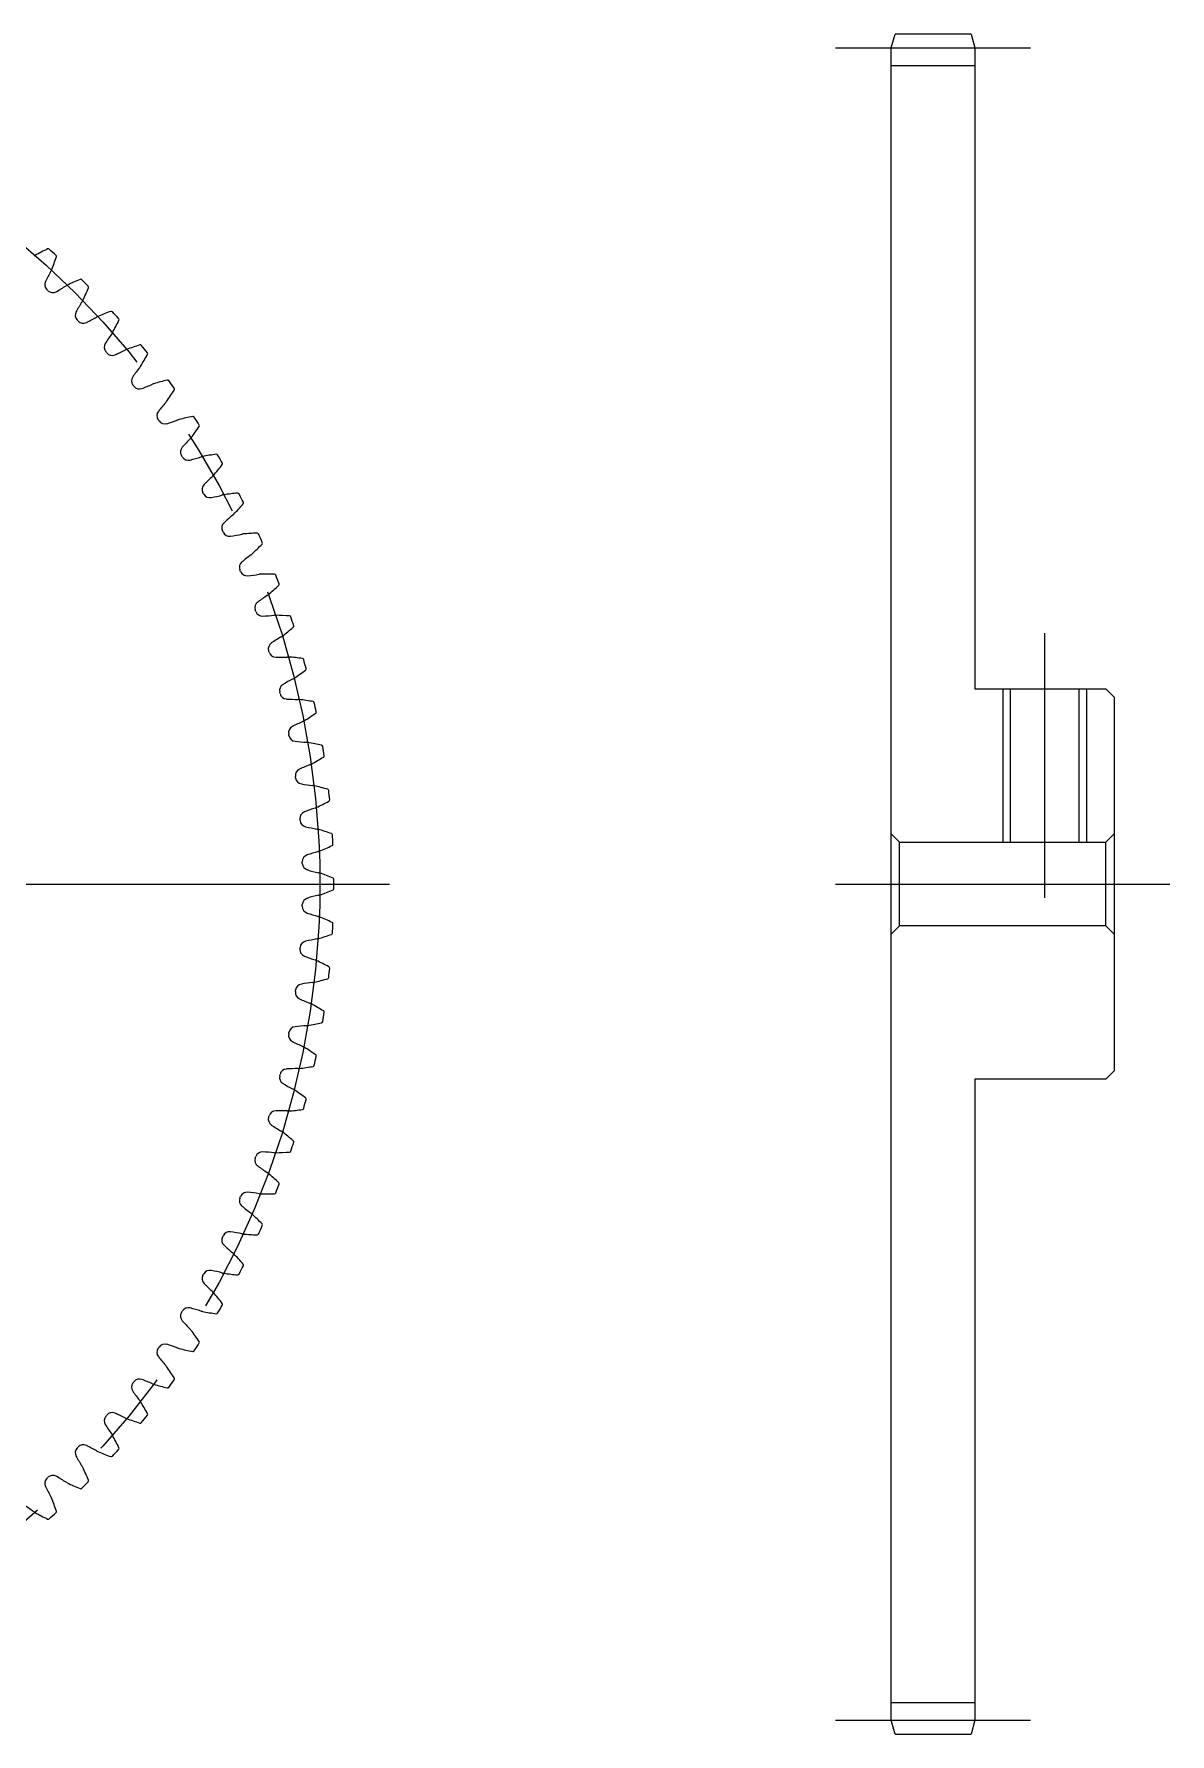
# Model space of a CAD drawing. Extents: x -2 to 91, y -8 to 73.
# Drawn here: x 50.2 to 91, y 10 to 71 of the extents above; entities that cross this region are included whole.
import ezdxf

# ---------------------------------------------------------------- set-up
doc = ezdxf.new("R2010")
doc.units = 0
doc.header["$LTSCALE"] = 0.5
doc.linetypes.add('CENTER', pattern=[50.8, 31.75, -6.35, 6.35, -6.35])
for name, color, linetype in [('MSM_CENTER', 1, 'CENTER'), ('MSM_CONTINUOUS', 7, 'CONTINUOUS'), ('MSM_NARROW', 5, 'CONTINUOUS')]:
    doc.layers.add(name, color=color, linetype=linetype)

msp = doc.modelspace()

# ---------------------------------------------------------------- linework, layer by layer
at = {"layer": 'MSM_CENTER'}
for p, q in [((79, 70.5), (86, 70.5)), ((86.5, 49.5), (86.5, 40)), ((-2, 40.5), (63, 40.5)), ((79, 40.5), (91, 40.5)), ((79, 10.5), (86, 10.5))]:
    msp.add_line(p, q, dxfattribs=at)
msp.add_circle((30.5, 40.5), 30, dxfattribs=at)
at = {"layer": 'MSM_CONTINUOUS'}
for p, q in [((81, 70.5), (81.134, 71)), ((83.866, 71), (81.134, 71)), ((83.866, 71), (84, 70.5)), ((81, 10.5), (81, 70.5)), ((84, 70.5), (84, 47.5)), ((81, 69.875), (84, 69.875)), ((84, 47.5), (88.7, 47.5)), ((85.27, 47.5), (85.27, 42)), ((87.729, 47.5), (87.729, 42)), ((88.7, 47.5), (89, 47.2)), ((89, 47.2), (89, 33.8)), ((81.3, 42), (81, 42.3)), ((89, 42.3), (88.7, 42)), ((81.3, 42), (88.7, 42)), ((81.3, 39), (81.3, 42)), ((88.7, 39), (88.7, 42)), ((81, 38.7), (81.3, 39)), ((88.7, 39), (81.3, 39)), ((88.7, 39), (89, 38.7)), ((89, 33.8), (88.7, 33.5)), ((84, 33.5), (84, 10.5)), ((88.7, 33.5), (84, 33.5)), ((81, 11.125), (84, 11.125)), ((81.134, 10), (81, 10.5)), ((84, 10.5), (83.866, 10)), ((81.134, 10), (83.866, 10))]:
    msp.add_line(p, q, dxfattribs=at)
for centre, radius, start, end in [((50.48, 62.691), 0.416, 118.74964, 125.34411), ((55.09, 54.288), 10, 115.86532, 118.75), ((50.75, 63.241), 0.05, 48.31704, 115.86532), ((30.5, 40.5), 30.5, 47.68296, 48.31704), ((41.642, 66.397), 10, 337.25, 340.13468), ((51, 63.016), 0.05, 340.13468, 47.68296), ((58.889, 57.963), 9.231, 150.65554, 153.22339), ((50.48, 62.691), 0.416, 330.65589, 337.25036), ((50.872, 62.009), 0.25, 153.22339, 226.55567), ((30.5, 40.5), 29.375, 46.44433, 46.55567), ((50.913, 61.969), 0.25, 226.44428, 299.77661), ((46.453, 69.764), 9.231, 299.77661, 302.34446), ((51.614, 61.614), 0.416, 115.74964, 122.34411), ((55.778, 52.982), 10, 112.86532, 115.75), ((51.912, 62.15), 0.05, 45.31704, 112.86532), ((30.5, 40.5), 30.5, 44.68296, 45.31704), ((42.982, 65.778), 10, 334.25, 337.13468), ((52.15, 61.912), 0.05, 337.13468, 44.68296), ((51.969, 60.913), 0.25, 150.22339, 223.55567), ((59.764, 56.453), 9.231, 147.65554, 150.22339), ((51.614, 61.614), 0.416, 327.65589, 334.25036), ((56.397, 51.642), 10, 109.86532, 112.75), ((53.016, 61), 0.05, 42.31758, 109.86532), ((30.5, 40.5), 30.5, 41.68296, 42.31704), ((30.5, 40.5), 29.375, 43.44433, 43.55567), ((52.009, 60.872), 0.25, 223.44428, 296.77661), ((47.963, 68.889), 9.231, 296.77661, 299.34446), ((52.691, 60.48), 0.416, 112.74964, 119.34411), ((44.288, 65.09), 10, 331.25, 334.13468), ((53.241, 60.75), 0.05, 334.13468, 41.68296), ((53.008, 59.762), 0.25, 147.22339, 220.55567), ((60.559, 54.9), 9.231, 144.65554, 147.22339), ((52.691, 60.48), 0.416, 324.65589, 331.25036), ((56.944, 50.271), 10, 106.86532, 109.75), ((54.058, 59.793), 0.05, 39.31758, 106.86532), ((30.5, 40.5), 30.5, 38.68296, 39.31704), ((30.5, 40.5), 29.375, 40.44433, 40.55567), ((53.046, 59.718), 0.25, 220.44428, 293.77661), ((49.425, 67.937), 9.231, 293.77661, 296.34446), ((53.706, 59.292), 0.416, 109.74964, 116.34411), ((45.556, 64.335), 10, 328.25, 331.13468), ((54.27, 59.532), 0.05, 331.13468, 38.68296), ((53.986, 58.557), 0.25, 144.22339, 217.55567), ((61.272, 53.307), 9.231, 141.65554, 144.22339), ((53.706, 59.292), 0.416, 321.65589, 328.25036), ((57.42, 48.874), 10, 103.86532, 106.75), ((55.035, 58.534), 0.05, 36.31704, 103.86532), ((30.5, 40.5), 30.5, 35.68296, 36.31704), ((30.5, 40.5), 29.375, 37.44433, 37.55567), ((54.021, 58.512), 0.25, 217.44428, 290.77661), ((50.835, 66.908), 9.231, 290.77661, 293.34446), ((54.657, 58.051), 0.416, 106.74964, 113.34411), ((46.783, 63.514), 10, 325.25, 328.13468), ((55.233, 58.261), 0.05, 328.13468, 35.68296), ((54.898, 57.303), 0.25, 141.22339, 214.55567), ((61.9, 51.679), 9.231, 138.65554, 141.22339), ((54.657, 58.051), 0.416, 318.65589, 325.25036), ((30.5, 40.5), 29.375, 34.44433, 34.55567), ((54.931, 57.256), 0.25, 214.44428, 287.77661), ((52.189, 65.808), 9.231, 287.77661, 290.34446), ((55.543, 56.763), 0.416, 103.74964, 110.34411), ((57.821, 47.454), 10, 100.86532, 103.75), ((47.965, 62.631), 10, 322.25, 325.13468), ((55.945, 57.225), 0.05, 33.31704, 100.86532), ((30.5, 40.5), 30.5, 32.68296, 33.31704), ((56.129, 56.943), 0.05, 325.13468, 32.68296), ((55.744, 56.004), 0.25, 138.22339, 211.55567), ((62.442, 50.02), 9.231, 135.65554, 138.22339), ((55.543, 56.763), 0.416, 315.65589, 322.25036), ((30.5, 40.5), 29.375, 31.44433, 31.55567), ((55.774, 55.954), 0.25, 211.44428, 284.77661), ((53.484, 64.638), 9.231, 284.77661, 287.34446), ((56.36, 55.43), 0.416, 100.74964, 107.34411), ((58.147, 46.014), 10, 97.86532, 100.75), ((49.099, 61.686), 10, 319.25, 322.13468), ((56.786, 55.871), 0.05, 30.31758, 97.86532), ((30.5, 40.5), 30.5, 29.68296, 30.31704), ((56.954, 55.579), 0.05, 322.13468, 29.68296), ((62.896, 48.336), 9.231, 132.65554, 135.22339), ((56.36, 55.43), 0.416, 312.65589, 319.25036), ((56.521, 54.661), 0.25, 135.22339, 208.55567), ((30.5, 40.5), 29.375, 28.44433, 28.55567), ((56.549, 54.611), 0.25, 208.44428, 281.77661), ((54.716, 63.402), 9.231, 281.77661, 284.34446), ((57.106, 54.056), 0.416, 97.74964, 104.34411), ((58.398, 44.56), 10, 94.86532, 97.75), ((57.554, 54.474), 0.05, 27.31704, 94.86532), ((30.5, 40.5), 30.5, 26.68296, 27.31704), ((63.262, 46.629), 9.231, 129.65554, 132.22339), ((57.106, 54.056), 0.416, 309.65589, 316.25036), ((50.183, 60.684), 10, 316.25, 319.13468), ((57.707, 54.174), 0.05, 319.13468, 26.68296), ((57.227, 53.28), 0.25, 132.22339, 205.55567), ((30.5, 40.5), 29.375, 25.44433, 25.55567), ((57.251, 53.228), 0.25, 205.44428, 278.77661), ((58.572, 43.094), 10, 91.86532, 94.75), ((58.249, 53.039), 0.05, 24.31758, 91.86532), ((55.881, 62.104), 9.231, 278.77661, 281.34446), ((57.779, 52.645), 0.416, 94.74964, 101.34411), ((51.212, 59.626), 10, 313.25, 316.13468), ((30.5, 40.5), 30.5, 23.68296, 24.31704), ((58.386, 52.731), 0.05, 316.13468, 23.68296), ((57.859, 51.864), 0.25, 129.22339, 202.55567), ((63.538, 44.906), 9.231, 126.65554, 129.22339), ((57.779, 52.645), 0.416, 306.65589, 313.25036), ((30.5, 40.5), 29.375, 22.44433, 22.55567), ((57.881, 51.81), 0.25, 202.44428, 275.77661), ((56.977, 60.746), 9.231, 275.77661, 278.34446), ((58.377, 51.201), 0.416, 91.74964, 98.34411), ((58.67, 41.621), 10, 88.86532, 91.75), ((58.867, 51.569), 0.05, 21.31758, 88.86532), ((30.5, 40.5), 30.5, 20.68296, 21.31704), ((58.987, 51.255), 0.05, 313.13468, 20.68296), ((63.723, 43.171), 9.231, 123.65554, 126.22339), ((58.377, 51.201), 0.416, 303.65589, 310.25036), ((52.185, 58.516), 10, 310.25, 313.13468), ((58.416, 50.416), 0.25, 126.22339, 199.55567), ((30.5, 40.5), 29.375, 19.44433, 19.55567), ((58.435, 50.362), 0.25, 199.44428, 272.77661), ((58, 59.332), 9.231, 272.77661, 275.34446), ((58.899, 49.727), 0.416, 88.74964, 95.34411), ((58.69, 40.146), 10, 85.86532, 88.75), ((59.407, 50.07), 0.05, 18.31704, 85.86532), ((30.5, 40.5), 30.5, 17.68296, 18.31704), ((53.098, 57.356), 10, 307.25, 310.13468), ((59.511, 49.749), 0.05, 310.13468, 17.68296), ((58.897, 48.942), 0.25, 123.22339, 196.55567), ((30.5, 40.5), 29.375, 16.44433, 16.55567), ((58.913, 48.886), 0.25, 196.44428, 269.77661), ((63.817, 41.429), 9.231, 120.65554, 123.22339), ((58.899, 49.727), 0.416, 300.65589, 307.25036), ((58.948, 57.867), 9.231, 269.77661, 272.34446), ((59.343, 48.228), 0.416, 85.74964, 92.34411), ((58.633, 38.671), 10, 82.86532, 85.75), ((59.868, 48.544), 0.05, 15.31758, 82.86532), ((30.5, 40.5), 30.5, 14.68296, 15.31704), ((59.956, 48.218), 0.05, 307.13468, 14.68296), ((59.3, 47.444), 0.25, 120.22339, 193.55567), ((63.82, 39.684), 9.231, 117.65554, 120.22339), ((59.343, 48.228), 0.416, 297.65589, 304.25036), ((53.949, 56.15), 10, 304.25, 307.13468), ((30.5, 40.5), 29.375, 13.44433, 13.55567), ((59.313, 47.388), 0.25, 193.44428, 266.77661), ((59.818, 56.354), 9.231, 266.77661, 269.34446), ((59.708, 46.708), 0.416, 82.74964, 89.34411), ((58.498, 37.201), 10, 79.86532, 82.75), ((60.249, 46.996), 0.05, 12.31704, 79.86532), ((30.5, 40.5), 30.5, 11.68296, 12.31704), ((54.736, 54.902), 10, 301.25, 304.13468), ((60.319, 46.666), 0.05, 304.13468, 11.68296), ((59.624, 45.927), 0.25, 117.22339, 190.55567), ((30.5, 40.5), 29.375, 10.44433, 10.55567), ((59.634, 45.87), 0.25, 190.44428, 263.77661), ((63.732, 37.941), 9.231, 114.65554, 117.22339), ((59.708, 46.708), 0.416, 294.65589, 301.25036), ((60.608, 54.798), 9.231, 263.77661, 266.34446), ((59.993, 45.171), 0.416, 79.74964, 86.34411), ((58.287, 35.74), 10, 76.86532, 79.75), ((60.548, 45.43), 0.05, 9.31758, 76.86532), ((30.5, 40.5), 30.5, 8.68296, 9.31704), ((59.868, 44.395), 0.25, 114.22339, 187.55567), ((63.553, 36.205), 9.231, 111.65554, 114.22339), ((59.993, 45.171), 0.416, 291.65589, 298.25036), ((55.456, 53.614), 10, 298.25, 301.13468), ((60.601, 45.097), 0.05, 301.13468, 8.68296), ((30.5, 40.5), 29.375, 7.44433, 7.55567), ((59.875, 44.338), 0.25, 187.44428, 260.77661), ((61.315, 53.203), 9.231, 260.77661, 263.34446), ((60.197, 43.621), 0.416, 76.74964, 83.34411), ((58, 34.292), 10, 73.86532, 76.75), ((56.108, 52.29), 10, 295.25, 298.13468), ((60.765, 43.85), 0.05, 6.31758, 73.86532), ((30.5, 40.5), 30.5, 5.68296, 6.31704), ((60.8, 43.515), 0.05, 298.13468, 5.68296), ((60.031, 42.853), 0.25, 111.22339, 184.55567), ((30.5, 40.5), 29.375, 4.44433, 4.55567), ((60.036, 42.796), 0.25, 184.44428, 257.77661), ((63.282, 34.481), 9.231, 108.65554, 111.22339), ((60.197, 43.621), 0.416, 288.65589, 295.25036), ((61.937, 51.573), 9.231, 257.77661, 260.34446), ((60.319, 42.063), 0.416, 73.74964, 80.34411), ((57.637, 32.862), 10, 70.86532, 73.75), ((60.899, 42.262), 0.05, 3.31758, 70.86532), ((30.5, 40.5), 30.5, 2.68296, 3.31704), ((60.114, 41.304), 0.25, 108.22339, 181.55567), ((62.923, 32.774), 9.231, 105.65554, 108.22339), ((60.319, 42.063), 0.416, 285.65589, 292.25036), ((56.69, 50.933), 10, 292.25, 295.13468), ((60.917, 41.925), 0.05, 295.13468, 2.68296), ((30.5, 40.5), 29.375, 1.44433, 1.55567), ((60.116, 41.247), 0.25, 181.44428, 254.77661), ((62.474, 49.912), 9.231, 254.77661, 257.34446), ((60.36, 40.5), 0.416, 70.74964, 77.34411), ((57.201, 31.452), 10, 67.86532, 70.75), ((57.201, 49.548), 10, 289.25, 292.13468), ((60.95, 40.668), 0.05, 0.31704, 67.86532), ((60.95, 40.332), 0.05, 292.13468, 359.68296), ((30.5, 40.5), 30.5, 359.68296, 0.31704), ((30.5, 40.5), 29.375, 358.44433, 358.55567), ((60.114, 39.696), 0.25, 178.44428, 251.77661), ((60.116, 39.753), 0.25, 105.22339, 178.55567), ((62.474, 31.088), 9.231, 102.65554, 105.22339), ((60.36, 40.5), 0.416, 282.65589, 289.25036), ((62.923, 48.226), 9.231, 251.77661, 254.34446), ((60.319, 38.937), 0.416, 67.74964, 74.34411), ((56.69, 30.067), 10, 64.86532, 67.75), ((60.917, 39.075), 0.05, 357.31704, 64.86532), ((30.5, 40.5), 30.5, 356.68296, 357.31704), ((60.036, 38.204), 0.25, 102.22339, 175.55567), ((61.937, 29.427), 9.231, 99.65554, 102.22339), ((60.319, 38.937), 0.416, 279.65589, 286.25036), ((57.637, 48.138), 10, 286.25, 289.13468), ((60.899, 38.738), 0.05, 289.13468, 356.68296), ((60.031, 38.147), 0.25, 175.44428, 248.77661), ((30.5, 40.5), 29.375, 355.44433, 355.55567), ((63.282, 46.519), 9.231, 248.77661, 251.34446), ((60.197, 37.379), 0.416, 64.74964, 71.34411), ((56.108, 28.71), 10, 61.86532, 64.75), ((30.5, 40.5), 30.5, 353.68296, 354.31704), ((60.8, 37.485), 0.05, 354.31758, 61.86532), ((59.868, 36.605), 0.25, 172.44428, 245.77661), ((30.5, 40.5), 29.375, 352.44433, 352.55567), ((59.875, 36.662), 0.25, 99.22339, 172.55567), ((61.315, 27.797), 9.231, 96.65554, 99.22339), ((60.197, 37.379), 0.416, 276.65589, 283.25036), ((58, 46.708), 10, 283.25, 286.13468), ((60.765, 37.15), 0.05, 286.13468, 353.68296), ((63.553, 44.795), 9.231, 245.77661, 248.34446), ((59.993, 35.829), 0.416, 61.74964, 68.34411), ((55.456, 27.386), 10, 58.86532, 61.75), ((60.608, 26.202), 9.231, 93.65554, 96.22339), ((59.993, 35.829), 0.416, 273.65589, 280.25036), ((58.287, 45.26), 10, 280.25, 283.13468), ((60.548, 35.57), 0.05, 283.13468, 350.68296), ((30.5, 40.5), 30.5, 350.68296, 351.31704), ((60.601, 35.903), 0.05, 351.31758, 58.86532), ((59.624, 35.073), 0.25, 169.44429, 242.77661), ((30.5, 40.5), 29.375, 349.44433, 349.55567), ((59.634, 35.13), 0.25, 96.22339, 169.55567), ((63.732, 43.059), 9.231, 242.77661, 245.34446), ((59.708, 34.292), 0.416, 58.74964, 65.34411), ((54.736, 26.098), 10, 55.86532, 58.75), ((30.5, 40.5), 30.5, 347.68296, 348.31704), ((60.319, 34.334), 0.05, 348.31704, 55.86532), ((59.3, 33.556), 0.25, 166.44429, 239.77661), ((30.5, 40.5), 29.375, 346.44433, 346.55567), ((59.313, 33.612), 0.25, 93.22339, 166.55567), ((59.818, 24.646), 9.231, 90.65554, 93.22339), ((59.708, 34.292), 0.416, 270.65589, 277.25036), ((58.498, 43.799), 10, 277.25, 280.13468), ((60.249, 34.004), 0.05, 280.13468, 347.68296), ((63.82, 41.316), 9.231, 239.77661, 242.34446), ((59.343, 32.772), 0.416, 55.74964, 62.34411), ((53.949, 24.85), 10, 52.86532, 55.75), ((58.913, 32.114), 0.25, 90.22339, 163.55567), ((58.948, 23.133), 9.231, 87.65554, 90.22339), ((59.343, 32.772), 0.416, 267.65589, 274.25036), ((58.633, 42.329), 10, 274.25, 277.13468), ((59.868, 32.456), 0.05, 277.13468, 344.68296), ((30.5, 40.5), 30.5, 344.68296, 345.31704), ((59.956, 32.782), 0.05, 345.31704, 52.86532), ((58.897, 32.058), 0.25, 163.44429, 236.77661), ((30.5, 40.5), 29.375, 343.44433, 343.55567), ((63.817, 39.571), 9.231, 236.77661, 239.34446), ((58.899, 31.273), 0.416, 52.74964, 59.34411), ((53.098, 23.644), 10, 49.86532, 52.75), ((30.5, 40.5), 30.5, 341.68296, 342.31704), ((59.511, 31.251), 0.05, 342.31704, 49.86532), ((58.416, 30.584), 0.25, 160.44429, 233.77661), ((30.5, 40.5), 29.375, 340.44433, 340.55567), ((58.435, 30.638), 0.25, 87.22339, 160.55556), ((58, 21.668), 9.231, 84.65554, 87.22339), ((58.899, 31.273), 0.416, 264.65589, 271.25036), ((58.69, 40.854), 10, 271.25, 274.13468), ((59.407, 30.93), 0.05, 274.13468, 341.68296), ((63.723, 37.829), 9.231, 233.77661, 236.34446), ((58.377, 29.799), 0.416, 49.74964, 56.34411), ((52.185, 22.484), 10, 46.86532, 49.75), ((30.5, 40.5), 29.375, 337.44433, 337.55567), ((57.881, 29.19), 0.25, 84.22339, 157.55567), ((56.977, 20.254), 9.231, 81.65554, 84.22339), ((58.377, 29.799), 0.416, 261.65589, 268.25036), ((58.67, 39.379), 10, 268.25, 271.13468), ((58.867, 29.431), 0.05, 271.13468, 338.68296), ((30.5, 40.5), 30.5, 338.68296, 339.31704), ((58.987, 29.745), 0.05, 339.31704, 46.86532), ((57.859, 29.136), 0.25, 157.44429, 230.77661), ((63.538, 36.094), 9.231, 230.77661, 233.34446), ((57.779, 28.355), 0.416, 46.74964, 53.34411), ((51.212, 21.374), 10, 43.86532, 46.75), ((30.5, 40.5), 30.5, 335.68296, 336.31704), ((58.386, 28.269), 0.05, 336.31704, 43.86532), ((57.227, 27.72), 0.25, 154.44429, 227.77661), ((30.5, 40.5), 29.375, 334.44433, 334.55567), ((57.251, 27.772), 0.25, 81.22339, 154.55567), ((63.262, 34.371), 9.231, 227.77661, 230.34446), ((55.881, 18.896), 9.231, 78.65554, 81.22339), ((57.779, 28.355), 0.416, 258.65589, 265.25036), ((58.572, 37.906), 10, 265.25, 268.13468), ((58.249, 27.961), 0.05, 268.13468, 335.68296), ((57.106, 26.944), 0.416, 43.74964, 50.34411), ((50.183, 20.316), 10, 40.86532, 43.75), ((57.707, 26.826), 0.05, 333.31758, 40.86532), ((56.521, 26.339), 0.25, 151.44429, 224.77661), ((30.5, 40.5), 29.375, 331.44433, 331.55567), ((56.549, 26.389), 0.25, 78.22339, 151.55567), ((54.716, 17.598), 9.231, 75.65554, 78.22339), ((57.106, 26.944), 0.416, 255.65589, 262.25036), ((58.398, 36.44), 10, 262.25, 265.13468), ((57.554, 26.526), 0.05, 265.13468, 332.68296), ((30.5, 40.5), 30.5, 332.68296, 333.31704), ((62.896, 32.664), 9.231, 224.77661, 227.34446), ((56.36, 25.57), 0.416, 40.74964, 47.34411), ((49.099, 19.314), 10, 37.86532, 40.75), ((55.744, 24.996), 0.25, 148.44429, 221.77661), ((30.5, 40.5), 29.375, 328.44433, 328.55567), ((55.774, 25.046), 0.25, 75.22339, 148.55567), ((53.484, 16.362), 9.231, 72.65554, 75.22339), ((56.36, 25.57), 0.416, 252.65589, 259.25036), ((58.147, 34.986), 10, 259.25, 262.13468), ((56.786, 25.129), 0.05, 262.13468, 329.68296), ((30.5, 40.5), 30.5, 329.68296, 330.31704), ((56.954, 25.421), 0.05, 330.31704, 37.86532), ((62.442, 30.98), 9.231, 221.77661, 224.34446), ((55.543, 24.237), 0.416, 37.74964, 44.34411), ((47.965, 18.369), 10, 34.86532, 37.75), ((54.898, 23.697), 0.25, 145.44429, 218.77661), ((30.5, 40.5), 29.375, 325.44433, 325.55567), ((54.931, 23.744), 0.25, 72.22339, 145.55556), ((52.189, 15.192), 9.231, 69.65554, 72.22339), ((55.543, 24.237), 0.416, 249.65589, 256.25036), ((57.821, 33.546), 10, 256.25, 259.13468), ((30.5, 40.5), 30.5, 326.68296, 327.31704), ((56.129, 24.057), 0.05, 327.31704, 34.86532), ((61.9, 29.321), 9.231, 218.77661, 221.34446), ((54.657, 22.949), 0.416, 34.74964, 41.34411), ((46.783, 17.486), 10, 31.86532, 34.75), ((55.945, 23.775), 0.05, 259.13468, 326.68296), ((53.986, 22.443), 0.25, 142.44429, 215.77661), ((30.5, 40.5), 29.375, 322.44433, 322.55567), ((54.021, 22.488), 0.25, 69.22339, 142.55578), ((50.835, 14.092), 9.231, 66.65554, 69.22339), ((30.5, 40.5), 30.5, 323.68296, 324.31704), ((55.233, 22.739), 0.05, 324.31704, 31.86532), ((61.272, 27.693), 9.231, 215.77661, 218.34446), ((53.706, 21.708), 0.416, 31.74964, 38.34411), ((54.657, 22.949), 0.416, 246.65589, 253.25036), ((57.42, 32.126), 10, 253.25, 256.13468), ((55.035, 22.466), 0.05, 256.13468, 323.68296), ((53.008, 21.238), 0.25, 139.44429, 212.77661), ((30.5, 40.5), 29.375, 319.44433, 319.55567), ((53.046, 21.282), 0.25, 66.22339, 139.55556), ((49.425, 13.063), 9.231, 63.65554, 66.22339), ((45.556, 16.665), 10, 28.86532, 31.75), ((30.5, 40.5), 30.5, 320.68296, 321.31704), ((54.27, 21.468), 0.05, 321.31758, 28.86532), ((60.559, 26.1), 9.231, 212.77661, 215.34446), ((52.691, 20.52), 0.416, 28.74964, 35.34411), ((53.706, 21.708), 0.416, 243.65589, 250.25036), ((56.944, 30.729), 10, 250.25, 253.13468), ((54.058, 21.207), 0.05, 253.13468, 320.68296), ((51.969, 20.087), 0.25, 136.44429, 209.77661), ((30.5, 40.5), 29.375, 316.44433, 316.55567), ((52.009, 20.128), 0.25, 63.22339, 136.55556), ((47.963, 12.111), 9.231, 60.65554, 63.22339), ((52.691, 20.52), 0.416, 240.65589, 247.25036), ((56.397, 29.358), 10, 247.25, 250.13468), ((30.5, 40.5), 30.5, 317.68296, 318.31704), ((44.288, 15.91), 10, 25.86532, 28.75), ((53.241, 20.25), 0.05, 318.31758, 25.86532), ((59.764, 24.547), 9.231, 209.77661, 212.34446), ((51.614, 19.386), 0.416, 25.74964, 32.34411), ((42.982, 15.222), 10, 22.86532, 25.75), ((53.016, 20), 0.05, 250.13468, 317.68296), ((50.872, 18.991), 0.25, 133.44429, 206.77661), ((30.5, 40.5), 29.375, 313.44433, 313.55567), ((50.913, 19.031), 0.25, 60.22339, 133.55556), ((46.453, 11.236), 9.231, 57.65554, 60.22339), ((51.614, 19.386), 0.416, 237.65589, 244.25036), ((55.778, 28.018), 10, 244.25, 247.13468), ((30.5, 40.5), 30.5, 314.68296, 315.31704), ((52.15, 19.088), 0.05, 315.31758, 22.86532), ((58.889, 23.037), 9.231, 206.77661, 209.34446), ((50.48, 18.309), 0.416, 22.74964, 29.34411), ((41.642, 14.603), 10, 19.86532, 22.75), ((51.912, 18.85), 0.05, 247.13468, 314.68296), ((44.9, 10.441), 9.231, 54.65554, 57.22339), ((50.48, 18.309), 0.416, 234.65589, 241.25036), ((55.09, 26.712), 10, 241.25, 244.13468), ((50.75, 17.759), 0.05, 244.13468, 311.68296), ((30.5, 40.5), 30.5, 311.68296, 312.31704), ((51, 17.984), 0.05, 312.31704, 19.86532)]:
    msp.add_arc(centre, radius, start, end, dxfattribs=at)
at = {"layer": 'MSM_NARROW'}
for p, q in [((85, 47.5), (85, 42)), ((88, 47.5), (88, 42))]:
    msp.add_line(p, q, dxfattribs=at)

doc.saveas('drawing.dxf')
